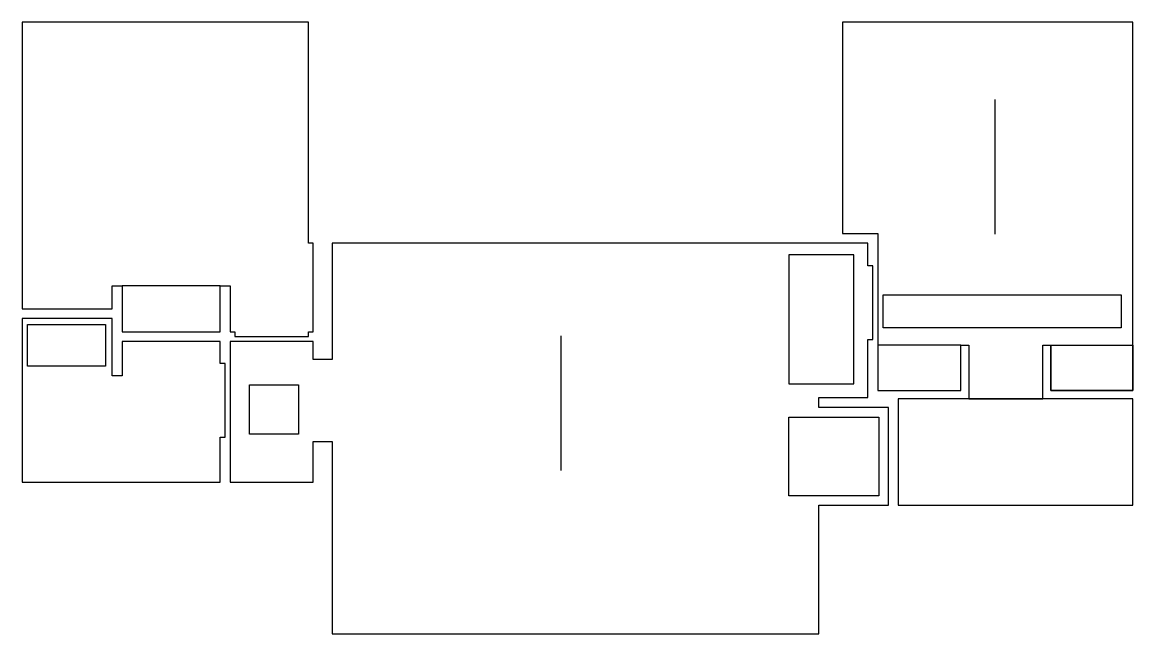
# Model space of a CAD drawing. Header units: metres. Extents: x 314.6 to 328.2, y 163.9 to 171.4.
import ezdxf

# ---------------------------------------------------------------- set-up
doc = ezdxf.new("R2010")
doc.units = ezdxf.units.M
doc.layers.add('AREE LEONARDO', color=5, linetype='Continuous')

msp = doc.modelspace()

# ---------------------------------------------------------------- linework, layer by layer
at = {"layer": 'AREE LEONARDO'}
for p, q in [((326.525, 170.426), (326.525, 168.78)), ((321.218, 167.539), (321.218, 165.893))]:
    msp.add_line(p, q, dxfattribs=at)
at = {"layer": 'AREE LEONARDO', "color": 5}
for points in [[(318.136, 171.37), (318.136, 171.37), (318.136, 171.37), (314.636, 171.37), (314.636, 171.37), (314.636, 171.37), (314.636, 171.37), (314.636, 171.37), (314.636, 171.37), (314.636, 171.37), (314.636, 171.37), (314.636, 171.37), (314.636, 171.37), (314.636, 171.37), (314.636, 171.37), (314.636, 171.37), (314.636, 171.37), (314.636, 171.37), (314.636, 171.37), (314.636, 167.87), (314.636, 167.87), (314.636, 167.87), (314.636, 167.87), (314.636, 167.87), (315.736, 167.87), (315.736, 168.15), (315.856, 168.15), (315.856, 167.59), (317.056, 167.59), (317.056, 168.15), (317.176, 168.15), (317.176, 167.59), (317.234, 167.59), (317.234, 167.53), (318.134, 167.53), (318.134, 167.59), (318.194, 167.59), (318.194, 168.67), (318.136, 168.67)], [(328.21, 171.37), (328.21, 171.37), (328.21, 171.37), (328.21, 171.37), (328.21, 171.37), (324.66, 171.37), (324.66, 171.37), (324.66, 171.37), (324.66, 171.37), (324.66, 171.37), (324.66, 171.37), (324.66, 171.37), (324.66, 171.37), (324.66, 171.37), (324.66, 171.37), (324.66, 171.37), (324.66, 171.37), (324.66, 171.37), (324.66, 171.37), (324.66, 171.37), (324.66, 171.37), (324.66, 168.79), (325.093, 168.79), (325.093, 166.87), (325.093, 166.87), (325.093, 166.87), (326.107, 166.87), (326.107, 167.427), (326.207, 167.427), (326.207, 166.77), (327.11, 166.77), (327.11, 167.427), (327.21, 167.427), (327.21, 166.87), (328.21, 166.87), (328.21, 166.87), (328.21, 166.87), (328.21, 171.37), (328.21, 171.37)], [(325.223, 166.665), (324.373, 166.665), (324.373, 166.785), (324.973, 166.785), (324.973, 167.494), (325.033, 167.494), (325.033, 168.394), (324.973, 168.394), (324.973, 168.67), (324.973, 168.67), (324.973, 168.67), (324.973, 168.67), (324.973, 168.67), (324.973, 168.67), (324.973, 168.67), (324.973, 168.67), (324.973, 168.67), (324.973, 168.67), (324.973, 168.67), (324.973, 168.67), (324.973, 168.67), (318.423, 168.67), (318.423, 168.67), (318.423, 168.67), (318.423, 168.67), (318.423, 168.67), (318.423, 168.67), (318.423, 168.67), (318.423, 168.67), (318.423, 168.67), (318.423, 167.25), (318.194, 167.25), (318.194, 167.47), (318.194, 167.47), (317.176, 167.47), (317.176, 167.47), (317.176, 167.47), (317.176, 165.75), (317.176, 165.75), (318.194, 165.75), (318.194, 166.25), (318.423, 166.25), (318.423, 166.25), (318.423, 166.25), (318.423, 163.9), (318.423, 163.9), (324.373, 163.9), (324.373, 163.9), (324.373, 163.9), (324.373, 163.9), (324.373, 163.9), (324.373, 163.9), (324.373, 163.9), (324.373, 163.9), (324.373, 163.9), (324.373, 163.9), (324.373, 163.9), (324.373, 163.9), (324.373, 165.47), (325.223, 165.47)]]:
    msp.add_lwpolyline(points, close=True, dxfattribs=at)
at = {"layer": 'AREE LEONARDO', "color": 2}
for points in [[(324.802, 168.53), (324.007, 168.53), (324.007, 166.953), (324.802, 166.953)], [(315.856, 167.59), (317.056, 167.59), (317.056, 168.15), (315.856, 168.15)], [(325.16, 168.042), (328.069, 168.042), (328.069, 167.638), (325.16, 167.638)], [(314.699, 167.678), (315.653, 167.678), (315.653, 167.17), (314.699, 167.17)], [(325.093, 166.87), (326.107, 166.87), (326.107, 167.427), (325.093, 167.427)], [(328.21, 166.87), (327.21, 166.87), (327.21, 167.427), (328.21, 167.427)], [(324.007, 166.547), (325.107, 166.547), (325.107, 165.587), (324.007, 165.587)]]:
    msp.add_lwpolyline(points, close=True, dxfattribs=at)
at = {"layer": 'AREE LEONARDO', "color": 3}
for points in [[(317.116, 167.2), (317.056, 167.2), (317.056, 167.47), (315.856, 167.47), (315.856, 167.05), (315.736, 167.05), (315.736, 167.75), (314.636, 167.75), (314.636, 167.75), (314.636, 167.75), (314.636, 165.75), (314.636, 165.75), (314.636, 165.75), (314.636, 165.75), (314.636, 165.75), (317.056, 165.75), (317.056, 165.75), (317.056, 165.75), (317.056, 166.3), (317.116, 166.3)], [(328.21, 166.62), (328.21, 166.67), (328.21, 166.77), (327.11, 166.77), (326.207, 166.77), (325.343, 166.77), (325.343, 165.47), (326.27, 165.47), (326.32, 165.47), (327.12, 165.47), (327.17, 165.47), (328.21, 165.47), (328.21, 166.12), (328.21, 166.17)]]:
    msp.add_lwpolyline(points, close=True, dxfattribs=at)
at = {"layer": 'AREE LEONARDO', "color": 1}
msp.add_lwpolyline([(317.412, 166.94), (318.012, 166.94), (318.012, 166.34), (317.412, 166.34)], close=True, dxfattribs=at)

doc.saveas('drawing.dxf')
